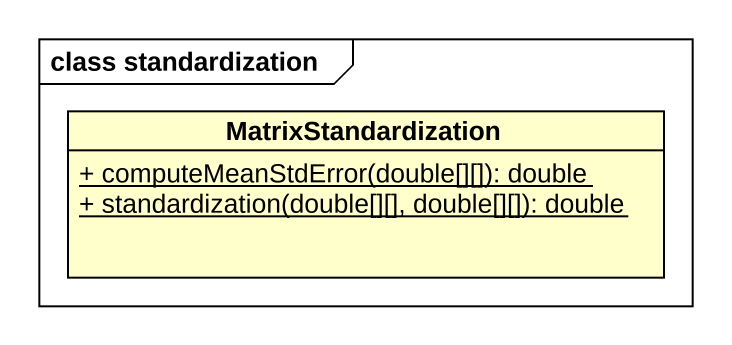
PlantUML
@startuml
mainframe class standardization
hide circle
hide empty members
skinparam classAttributeIconSize 0
class MatrixStandardization {
  {static} + computeMeanStdError(double[][]): double
  {static} + standardization(double[][], double[][]): double
}
@enduml
